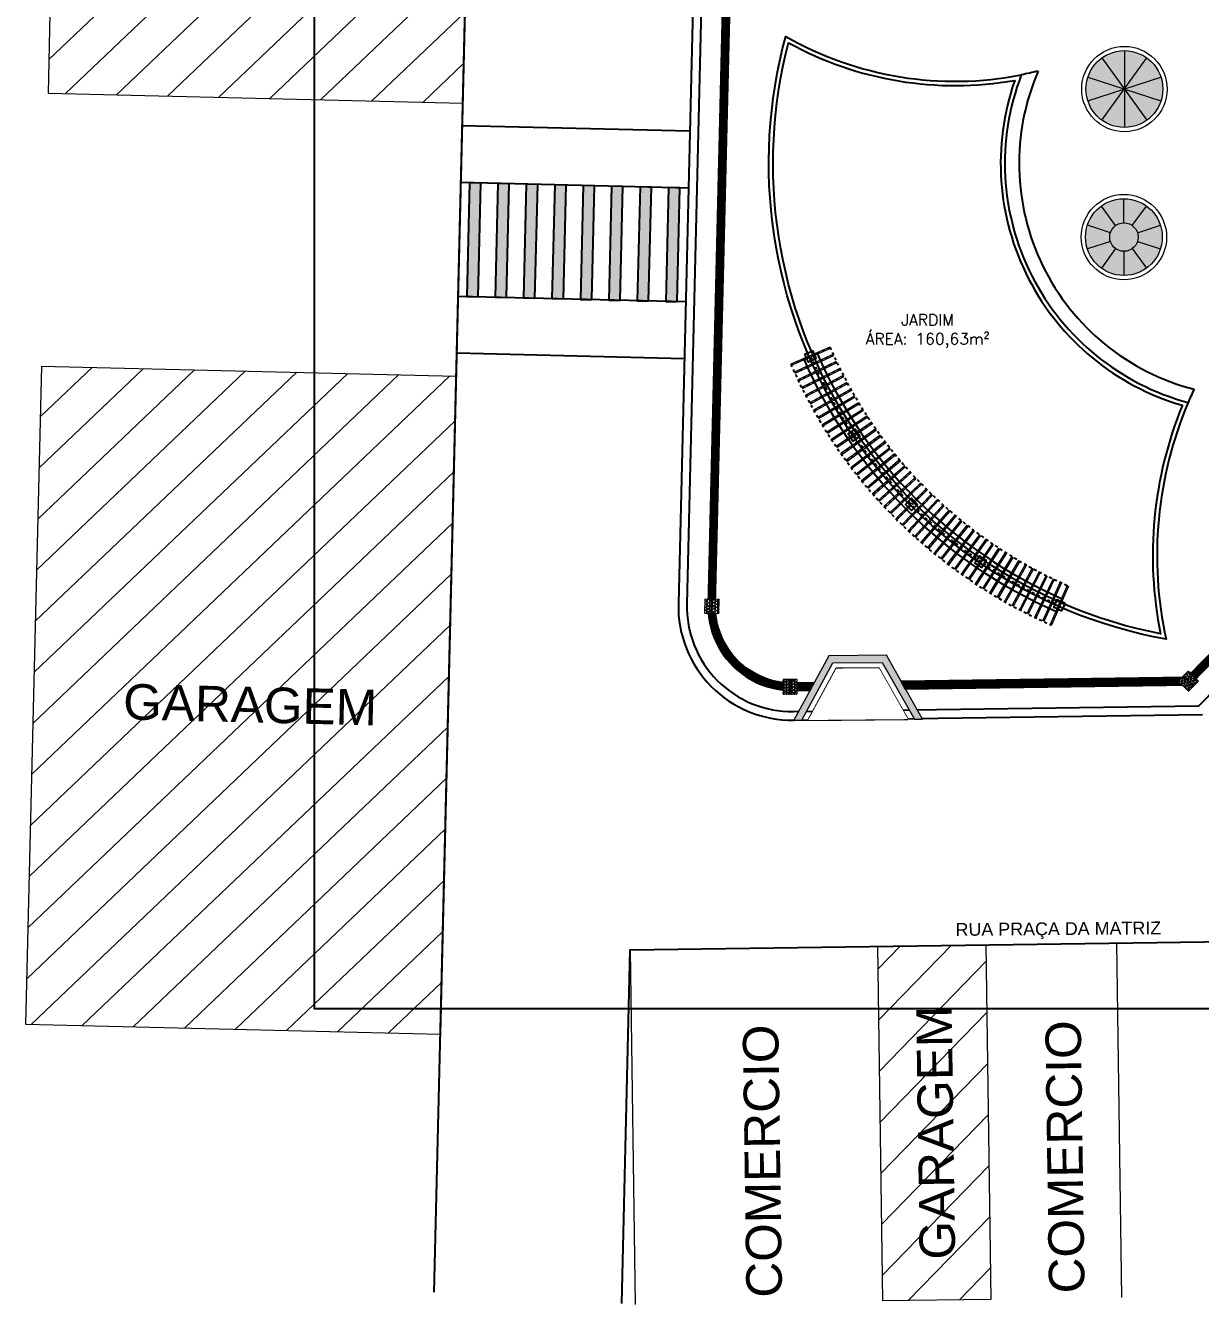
# Model space of a CAD drawing. Extents: x 387222 to 388513, y 9633222 to 9634061.
# Drawn here: x 387920.85 to 387962.16, y 9633603.43 to 9633648.4 of the extents above; entities that cross this region are included whole.
import ezdxf

# ---------------------------------------------------------------- set-up
doc = ezdxf.new("R2010")
doc.units = 0
doc.header["$LTSCALE"] = 0.04921259842519685
doc.set_wipeout_variables(frame=1)
doc.linetypes.add('ACAD_PROJEÇÃO', pattern=[0.2, 0.1, -0.1])
doc.linetypes.add('DASHDOT', pattern=[1, 0.5, -0.25, 0, -0.25])
doc.layers.get('Defpoints').update_dxf_attribs({"color": 8})
for name, color, linetype, lineweight in [('ARQ_PISO', 7, 'Continuous', 13), ('CARAMANCHÃO', 2, 'Continuous', 13), ('Layout', 8, 'Continuous', 13)]:
    doc.layers.add(name, color=color, linetype=linetype, lineweight=lineweight)
for name, color, linetype in [('BANCO', 2, 'Continuous'), ('Camada 1', 7, 'Continuous'), ('EIXO', 253, 'DASHDOT'), ('LIMESTONE', 8, 'Continuous'), ('MEIO-FIO', 3, 'Continuous'), ('P01', 22, 'Continuous'), ('P6', 4, 'Continuous'), ('PISO PODOTÁTIL DE ALERTA', 22, 'Continuous'), ('PISO PODOTÁTIL DIRECIONAL', 40, 'Continuous'), ('PROJEÇÃO', 8, 'ACAD_PROJEÇÃO'), ('RAMPA', 7, 'Continuous'), ('SINAH_IMPLANTAR', 7, 'Continuous'), ('Texto', 2, 'Continuous'), ('VIA_PAVIMENTADA', 7, 'Continuous')]:
    doc.layers.add(name, color=color, linetype=linetype)
doc.styles.add('COTA_200', font='romans.shx', dxfattribs={"height": 0.4})
doc.styles.add('RUA_200', font='arial.ttf', dxfattribs={"height": 0.45})
doc.styles.add('T7', font='arial.ttf')
pattern_1 = [(45, (72.08495355065679, 44.64894174784422), (-0.8980256121069153, 0.8980256121069154), [])]
pattern_2 = [(45.80543982138884, (50.86428464960773, 57.83007415570319), (-0.9105605299318542, 0.8853132334548156), [])]
pattern_3 = [(45, (0, 0), (-0.02245064030267288, 0.02245064030267288), [])]

# ---------------------------------------------------------------- blocks, each defined once
blk = doc.blocks.new('A$C27F23DB8')
at = {"layer": 'Layout'}
h = blk.add_hatch(dxfattribs=at)
h.set_pattern_fill('LINE', color=256, scale=0.4, angle=45, style=0)
h.set_pattern_definition(pattern_1)
h.paths.add_polyline_path([(-8.418573997914791e-07, 43.74999992549419), (-8.418573997914791e-07, 32.74999992549419), (14.58794565137941, 32.74999992549419), (14.58794565137941, 43.74999992549419)])
h = blk.add_hatch(dxfattribs=at)
h.set_pattern_fill('LINE', color=256, scale=0.4, angle=45, style=0)
h.set_pattern_definition(pattern_1)
h.paths.add_polyline_path([(14.58794565137941, 23.14999992586672), (-8.418573997914791e-07, 23.14999992586672), (-8.418573997914791e-07, -7.450580596923828e-08), (14.58794565137941, -7.450580774559512e-08)])
for p, q in [((14.58794565137941, 62.84999992512167), (14.58794565137941, -7.450580596923828e-08)), ((-8.418573997914791e-07, 43.74999992549419), (-8.418573997914791e-07, 32.74999992549419)), ((-8.418573997914791e-07, 32.74999992549419), (14.58794565137941, 32.74999992549419)), ((-8.418573997914791e-07, 23.14999992586672), (14.58794565137941, 23.14999992586672)), ((-8.418573997914791e-07, 23.14999992586672), (-8.418573997914791e-07, -7.450580596923828e-08)), ((-8.418573997914791e-07, -7.450580596923828e-08), (14.58794565137941, -7.450580596923828e-08))]:
    blk.add_line(p, q, dxfattribs=at)
at = {"layer": 'Layout', "insert": (3.160352639679331, 12.04960590042174), "char_height": 1.25, "width": 15.72225240717143, "attachment_point": 1, "style": 'T7'}
blk.add_mtext('GARAGEM', dxfattribs=at)
blk = doc.blocks.new('A$C2FCD177E')
at = {"layer": 'Layout'}
h = blk.add_hatch(dxfattribs=at)
h.set_pattern_fill('LINE', color=256, scale=0.4, angle=45.80543982138884, style=0)
h.set_pattern_definition(pattern_2)
h.paths.add_polyline_path([(48.79517848812975, 13.1476317755878), (45.795474906452, 13.10546043328941), (45.97066697152331, 0.6438159383833408), (48.97037055320106, 0.6859872806817293)])
h = blk.add_hatch(dxfattribs=at)
h.set_pattern_fill('LINE', color=256, scale=0.4, angle=45.80543982138884, style=0)
h.set_pattern_definition(pattern_2)
h.paths.add_polyline_path([(12.49876514973167, 12.63735854282905), (8.69914061296377, 12.58394151019914), (8.87433267798042, 0.1222970169037572), (12.67395721474895, 0.175714049488306)])
h = blk.add_hatch(dxfattribs=at)
h.set_pattern_fill('LINE', color=256, scale=0.4, angle=45.80543982138884, style=0)
h.set_pattern_definition(pattern_2)
h.paths.add_polyline_path([(25.49748067039538, 12.82010102288075), (22.0978166111673, 12.77230683579062), (22.2730086761876, 0.3106623422354469), (25.67267273541074, 0.3584565278142708)])
for p, q in [((2.260785549879074e-07, 12.46164461970329), (48.79517848812975, 13.1476317755878)), ((45.795474906452, 13.10546043328941), (45.97066697152331, 0.6438159383833408)), ((48.79517848812975, 13.1476317755878), (48.97037055320106, 0.6859872806817293)), ((12.49876514973585, 12.63735854253173), (12.67395721474895, 0.175714049488306)), ((17.09831064171158, 12.70202126726508), (17.27350270672468, 0.2403767723590136)), ((22.09781661117449, 12.77230683527887), (22.2730086761876, 0.310662342235446)), ((25.49748067039764, 12.82010102272034), (25.67267273541074, 0.3584565278142691)), ((30.69696687860414, 12.89319801516831), (30.87215894367546, 0.4315535202622414)), ((37.79626535531133, 12.99300352297723), (37.97145742032444, 0.5313590280711651)), ((2.260785549879074e-07, 12.46164461970329), (0.1751922910916619, 1.266598701477051e-07)), ((8.699140612967312, 12.58394150994718), (8.87433267798042, 0.122297016903758)), ((48.97037055320106, 0.6859872806817293), (45.97066697152331, 0.6438159383833408)), ((12.67395721474895, 0.175714049488306), (8.87433267798042, 0.122297016903758)), ((25.67267273541074, 0.3584565278142691), (22.2730086761876, 0.310662342235446))]:
    blk.add_line(p, q, dxfattribs=at)
at = {"layer": 'Layout', "char_height": 1.25, "width": 15.72225240717143, "attachment_point": 1, "rotation": 90.80543982138883, "style": 'T7'}
for s, insert in [('GARAGEM', (46.87534853391116, 2.082414826378226)), ('GARAGEM', (10.17897471803008, 1.566518750041723)), ('GARAGEM', (23.37767047743546, 1.752072652801871)), ('COMERCIO', (14.72676041198429, 0.3768445029854774)), ('COMERCIO', (4.089294996636454, 0.2272976655513048))]:
    blk.add_mtext(s, dxfattribs=dict(at, insert=insert))
blk = doc.blocks.new('CAR 03')
at = {"layer": 'BANCO'}
for points in [[(5.631273666495641, -3.246298490886378, -0.1890008172567053), (-3.246298491774132, 5.631273666721419, -0.1890008172567053)], [(-2.788098243972421, 5.831404956432593, 0.1890008172445109), (5.831404955762094, -2.788098244185583)]]:
    blk.add_lwpolyline(points, format="xyb", dxfattribs=at)
at = {"layer": 'CARAMANCHÃO'}
for points in [[(-2.339886883784267, 6.054453979082117), (-3.714505304407794, 5.454052390530705)], [(-2.319891432940494, 6.008626231923699), (-3.69449217536021, 5.408232364803553)], [(-2.228044049465097, 5.803116807714105), (-3.592251449357718, 5.179467733949423)], [(-2.207255746936426, 5.757643226534128), (-3.571463146829046, 5.133994152769446)], [(-2.111931898863986, 5.553723070770502), (-3.465352563594934, 4.906998630613089)], [(-2.090374417428393, 5.508609049022198), (-3.44379508215934, 4.861884608864784)], [(-1.991601593210362, 5.306336969137192), (-3.333845240646042, 4.636723656207323)], [(-1.969281149329618, 5.261595513671637), (-3.311524796765298, 4.591982200741768)], [(-1.867087831604294, 5.061029832810163), (-3.197767402743921, 4.36872074380517)], [(-1.844010861823335, 5.016673848032951), (-3.174690432962961, 4.324364759027958)], [(-1.738426519965287, 4.817872408777475), (-3.057158290466759, 4.103067180141807)], [(-1.714599678933155, 4.773914681747556), (-3.033331449434627, 4.059109453111887)], [(-1.605654759856407, 4.57693480886519), (-2.912058450689074, 3.83983956836164)], [(-1.581084918405395, 4.533388020470738), (-2.887488609238062, 3.796292779967189)], [(-1.468810838356148, 4.338286515325308), (-2.762509725580458, 3.579113816842437)], [(-1.443505081639159, 4.295163219794631), (-2.737203968863469, 3.53599052131176)], [(-1.327934216707945, 4.101996347308159), (-2.608555240032729, 3.320965111255646)], [(-1.301899842044804, 4.059308979660273), (-2.582520865369588, 3.278277743607759)], [(-1.183065519144293, 3.868132438510656), (-2.450239389494527, 3.065467888489366)], [(-1.15631003404269, 3.825893310829997), (-2.423483904392924, 3.023228760808706)], [(-1.034246521012392, 3.636762231588364), (-2.287607826991007, 2.81269583106041)], [(-1.006777640897781, 3.594983521848917), (-2.260138946876395, 2.770917121320963)], [(-0.8815201368997805, 3.407952446490526), (-2.120707450201735, 2.562721827998757)], [(-0.8533457828452811, 3.366646202281117), (-2.092533096147235, 2.521415583789349)], [(-0.724930408061482, 3.18176906183362), (-1.949586387723684, 2.315617961809039)], [(-0.6960587046341971, 3.140947194769979), (-1.920714684296399, 2.274796094745398)], [(-0.5645224898471497, 2.958277301862836), (-1.774293985276017, 2.071455491706729)], [(-0.5349617626634426, 2.91795158572495), (-1.74473325809231, 2.031129775568843)], [(-0.4003426385461353, 2.737541615962982), (-1.594880791322794, 1.830304821953177)], [(-0.3701014120015316, 2.697723677381873), (-1.56463956477819, 1.790486883372068)], [(-0.2324381982907653, 2.519625656306744), (-1.411398542753886, 1.592235499992967)], [(-0.2015251929988153, 2.480326978489757), (-1.380485537461936, 1.55293682217598)], [(-0.06085758731933311, 2.304592261090875), (-1.223900150042027, 1.357316169887781)], [(-0.02928171749226749, 2.265824176371098), (-1.192324280214962, 1.318548085168004)], [(0.1143497163429856, 2.092503441497684), (-1.032439681352116, 1.125614577904344)], [(0.1465793452225626, 2.054277127608657), (-1.000210052472539, 1.087388264015317)], [(0.2931331885047257, 1.883420355618), (-0.8370723476400599, 0.8971975408494473)], [(0.3260072824778035, 1.845746837556362), (-0.804198253666982, 0.8595240227878094)], [(0.4754412739421241, 1.677403297275305), (-0.637854486471042, 0.672130923718214)], [(0.5089503531344235, 1.640293437987566), (-0.6043454072787426, 0.6350210644304752)], [(0.6612214008928277, 1.474511671811342), (-0.4348435458377935, 0.4504796266555786)], [(0.695355802483391, 1.43797617405653), (-0.4007091442472301, 0.4139441289007664)], [(0.8504199966555461, 1.274803990498185), (-0.2280980672221631, 0.2323075719177723)], [(0.8851698773214594, 1.238853387534618), (-0.1933481865562499, 0.1963569689542055)], [(1.042982502374798, 1.078337840735912), (-0.01767766941338778, 0.01767767034471035)], [(1.078337841434404, 1.042982501909137), (0.01767766964621842, -0.0176776684820652)], [(1.238853389397264, 0.8851698767393827), (0.1963569693034515, -0.1933481860905886)], [(1.274803991545923, 0.8504199963063002), (0.232307571452111, -0.2280980665236712)], [(1.43797617504606, 0.6953558027744293), (0.4139441283768974, -0.4007091429084539)], [(1.474511673266534, 0.6612214017659426), (0.450479626597371, -0.4348435439169407)], [(1.640293438802473, 0.5089503526687622), (0.6350210628588684, -0.6043454073369503)], [(1.677403297449928, 0.4754412733018398), (0.6721309215063229, -0.6378544867038727)], [(1.845746838895138, 0.3260072804987431), (0.8595240212744102, -0.8041982538998127)], [(1.883420356782153, 0.2931331880390644), (0.8971975391614251, -0.8370723463594913)], [(2.05427712952951, 0.1465793456882238), (1.087388264480978, -1.000210052356124)], [(2.092503442778252, 0.1143497172743082), (1.125614577729721, -1.03243968077004)], [(2.265824177186005, -0.02928171865642071), (1.31854808377102, -1.192324278876185)], [(2.304592262604274, -0.06085758842527866), (1.357316169189289, -1.223900148645043)], [(2.480326978839003, -0.201525192707777), (1.552936820371542, -1.380485536530614)], [(2.519625656947028, -0.2324381973594427), (1.592235498479567, -1.41139854118228)], [(2.697723678778857, -0.370101410895586), (1.790486884128768, -1.564639562740922)], [(2.737541617185343, -0.4003426376730204), (1.830304822535254, -1.594880789518356)], [(2.917951586889103, -0.534961761906743), (2.031129773473367, -1.744733257219195)], [(2.958277303376235, -0.5645224880427122), (2.071455489960499, -1.774293983355165)], [(3.140947196807247, -0.6960587035864592), (2.274796094861813, -1.920714681968093)], [(3.181769062764943, -0.7249304074794054), (2.315617960819509, -1.949586385861039)], [(3.366646203852724, -0.8533457815647125), (2.521415583032649, -2.092533094808459)], [(3.407952447596472, -0.8815201353281736), (2.562721826776396, -2.12070744857192)], [(3.59498352376977, -1.006777640432119), (2.770917120797094, -2.260138945654035)], [(3.636762233974878, -1.0342465210706), (2.812695831002202, -2.287607826292515)], [(3.82589331176132, -1.156310034915805), (3.023228760343045, -2.423483904451132)], [(3.868132440722547, -1.183065518736839), (3.065467889304273, -2.450239388272166)], [(4.059308980766218, -1.301899842917919), (3.278277743083891, -2.582520864903927)], [(4.101996348181274, -1.327934216707945), (3.320965110498946, -2.608555238693953)], [(4.295163221540861, -1.443505080416799), (3.53599052131176, -2.7372039668262)], [(4.33828651777003, -1.468810837715864), (3.579113817540929, -2.762509724125266)], [(4.533388021343853, -1.581084918230772), (3.796292779094074, -2.887488609179854)], [(4.576934811018873, -1.605654759332538), (3.839839568769094, -2.91205845028162)], [(4.773914684075862, -1.714599678292871), (4.059109453926794, -3.033331448212266)], [(4.817872409708798, -1.738426519557834), (4.10306717955973, -3.057158289477229)], [(5.016673849720974, -1.844010861590505), (4.32436475798022, -3.174690430983901)], [(5.061029835371301, -1.86708783172071), (4.368720743630547, -3.197767401114106)], [(5.261595514370129, -1.969281148165464), (4.591982200334314, -3.311524795368314)], [(5.306336969195399, -1.991601591929793), (4.636723655159585, -3.333845239132643)], [(5.50860905071022, -2.090374417603016), (4.861884608922992, -3.443795081228018)], [(5.55372307280777, -2.111931897699833), (4.906998631020542, -3.465352561324835)], [(5.757643228280358, -2.207255745306611), (5.133994152769446, -3.571463145315647)], [(5.803116808179766, -2.228044047951698), (5.179467732668854, -3.592251447960734)], [(6.008626233611722, -2.31989143230021), (5.408232364396099, -3.694492174312472)], [(6.054453978711758, -2.33988688388631), (5.454052389075514, -3.714505301788449)]]:
    blk.add_lwpolyline(points, dxfattribs=at)
at = {"layer": 'EIXO'}
for points in [[(-2.329897997144144, 6.031536245718598), (-3.704498740204144, 5.431142376735806)], [(-2.217649897851516, 5.780380018055439), (-3.581857298442628, 5.156730942428112)], [(-2.101153157826047, 5.53116605989635), (-3.454573823197279, 4.884441619738936)], [(-1.980441370978951, 5.283966241404414), (-3.322685018996708, 4.614352928474545)], [(-1.855549346422777, 5.038851842284203), (-3.186228918144479, 4.346542749553919)], [(-1.72651309921639, 4.795893546193838), (-3.045244870183524, 4.081088315695524)], [(-1.593369838839862, 4.555161414667964), (-2.899773530254606, 3.818066174164414)], [(-1.456157959764823, 4.316724868491292), (-2.749856847454794, 3.557552168145776)], [(-1.314917029172648, 4.080652663484216), (-2.595538052904885, 3.299621427431703)], [(-1.169687776418868, 3.847012875601649), (-2.436861647118349, 3.044348323717713)], [(-1.020512080751359, 3.615872878581285), (-2.273873387137428, 2.791806474328041)], [(-0.8674329597270116, 3.387299325317144), (-2.106620273320004, 2.54206870496273)], [(-0.7104945561732166, 3.161358129233122), (-1.935150536184665, 2.295207027345896)], [(-0.5497421261388808, 2.938114445656538), (-1.759513621800579, 2.051292631775141)], [(-0.3852220251574181, 2.71763264760375), (-1.579760178166907, 1.8103958517313)], [(-0.2169816954992712, 2.499976318329573), (-1.395942040253431, 1.572586160153151)], [(-0.04506965231848881, 2.285208219662309), (-1.208112215215806, 1.33793212659657)], [(0.1304645308409818, 2.07339028455317), (-1.016324866970535, 1.10650142095983)], [(0.3095702355494723, 1.864583598449826), (-0.8206353007117286, 0.8783607799559832)], [(0.4921958136255853, 1.658848369494081), (-0.6210999469622038, 0.6535759922116995)], [(0.678288601746317, 1.456243924796581), (-0.4177763451007195, 0.4322118759155273)], [(0.8677949369885027, 1.256828689947724), (-0.2107231268892065, 0.2143322695046663)], [(1.060660171904601, 1.060660172253847), (1.164153218269348e-10, 0)], [(1.256828690471593, 0.8677949365228415), (0.2143322703777812, -0.2107231263071299)], [(1.456243924098089, 0.6782886032015085), (0.4322118775453418, -0.4177763443440199)], [(1.658848368097097, 0.492195812985301), (0.6535759922116995, -0.6210999470204115)], [(1.864583597809542, 0.3095702361315489), (0.8783607802470215, -0.8206353019922972)], [(2.073390286066569, 0.130464531481266), (1.106501421192661, -1.016324866563082)], [(2.285208219836932, -0.04506965167820454), (1.337932126538362, -1.20811221562326)], [(2.499976317805704, -0.2169816941022873), (1.572586159512866, -1.395942039787769)], [(2.717632647836581, -0.3852220233529806), (1.81039585347753, -1.579760177060962)], [(2.938114445016254, -0.5497421249747276), (2.051292631833348, -1.75951362028718)], [(3.161358129582368, -0.7104945536702871), (2.295207028044388, -1.935150535777211)], [(3.387299325549975, -0.8674329575151205), (2.542068705079146, -2.106620272621512)], [(3.615872878697701, -1.020512079820037), (2.791806476074271, -2.273873386904597)], [(3.847012876009103, -1.169687775895), (3.04434832505649, -2.436861647292972)], [(4.080652664240915, -1.314917027950287), (3.299621427024249, -2.595538053661585)], [(4.316724869422615, -1.456157958135009), (3.557552169659175, -2.749856846407056)], [(4.555161415948533, -1.593369837850332), (3.818066174164414, -2.89977353066206)], [(4.795893546601292, -1.726513098925352), (4.0810883170343, -3.045244868844748)], [(5.038851842225995, -1.855549344792962), (4.346542751125526, -3.186228917911649)], [(5.283966241462622, -1.980441369116306), (4.614352928067092, -3.322685018181801)], [(5.531166061467957, -2.101153155788779), (4.884441620262805, -3.454573823139071)], [(5.780380017880816, -2.217649895697832), (5.156730943068396, -3.581857297569513)], [(6.031536245660391, -2.329897996038198), (5.431142377026845, -3.704498738050461)]]:
    blk.add_lwpolyline(points, dxfattribs=at)
at = {"layer": 'P6'}
for points in [[(-2.819085234426893, 5.654186660423875), (-3.094016149698291, 5.534103184938431, -0.004386049286966044), (-3.214094923285302, 5.809023333713412), (-2.939164007955696, 5.929106809198856, 0.00446437469036286)], [(-1.278031603607815, 2.925665687769651), (-1.525878772314172, 2.756612943485379, -0.004386049286966044), (-1.69492489635013, 3.004450406879187), (-1.447077727585565, 3.173503151163459, 0.00446437469036286)], [(0.7429356388165615, 0.5308036040514708), (0.5307952967705205, 0.3186632618308067, -0.004386049286966044), (0.3186632624128833, 0.5307952966541052), (0.5308036044589244, 0.7429356388747692, 0.00446437469036286)], [(3.173503151396289, -1.447077728807926), (3.004450406995602, -1.694924896582961, -0.004386049286966044), (2.756612944242079, -1.525878772139549), (2.925665688642766, -1.278031604364514, 0.00446437469036286)], [(5.929106811003294, -2.939164007082582), (5.809023334702943, -3.214094921946526, -0.004386049286966044), (5.534103185927961, -3.094016147777438), (5.654186662228312, -2.819085232913494, 0.00446437469036286)]]:
    blk.add_lwpolyline(points, format="xyb", close=True, dxfattribs=at)
at = {"layer": 'PROJEÇÃO'}
for radius, start, end in [(16.20000000000009, 203.5061751408083, 246.4938248559673), (17.70000000000001, 203.5136683158284, 246.4863316744765), (16.95000000000001, 203.5945945883296, 246.4054054077534)]:
    blk.add_arc((12.51579002710059, 12.51579002663493), radius, start, end, dxfattribs=at)
blk = doc.blocks.new('A$C618B4AD4')
at = {"layer": 'SINAH_IMPLANTAR'}
h = blk.add_hatch(color=256, dxfattribs=at)
h.dxf.hatch_style = 1
h.paths.add_polyline_path([(0.7000000000116415, 2.000000288709998), (0.7000000000116415, 6.000000288709998), (0.3000000000465661, 6.000000288709998), (0.3000000000465661, 2.000000288709998)])
h = blk.add_hatch(color=256, dxfattribs=at)
h.dxf.hatch_style = 1
h.paths.add_polyline_path([(1.700000000011642, 2.000000288709998), (1.700000000011642, 6.000000288709998), (1.300000000046566, 6.000000288709998), (1.300000000046566, 2.000000288709998)])
h = blk.add_hatch(color=256, dxfattribs=at)
h.dxf.hatch_style = 1
h.paths.add_polyline_path([(2.700000000011642, 2.000000288709998), (2.700000000011642, 6.000000288709998), (2.300000000046566, 6.000000288709998), (2.300000000046566, 2.000000288709998)])
h = blk.add_hatch(color=256, dxfattribs=at)
h.dxf.hatch_style = 1
h.paths.add_polyline_path([(3.700000000011642, 2.000000288709998), (3.700000000011642, 6.000000288709998), (3.300000000046566, 6.000000288709998), (3.300000000046566, 2.000000288709998)])
h = blk.add_hatch(color=256, dxfattribs=at)
h.dxf.hatch_style = 1
h.paths.add_polyline_path([(4.700000000011642, 2.000000288709998), (4.700000000011642, 6.000000288709998), (4.300000000046566, 6.000000288709998), (4.300000000046566, 2.000000288709998)])
h = blk.add_hatch(color=256, dxfattribs=at)
h.dxf.hatch_style = 1
h.paths.add_polyline_path([(5.700000000011642, 2.000000288709998), (5.700000000011642, 6.000000288709998), (5.300000000046566, 6.000000288709998), (5.300000000046566, 2.000000288709998)])
h = blk.add_hatch(color=256, dxfattribs=at)
h.dxf.hatch_style = 1
h.paths.add_polyline_path([(6.700000000011642, 2.000000288709998), (6.700000000011642, 6.000000288709998), (6.300000000046566, 6.000000288709998), (6.300000000046566, 2.000000288709998)])
h = blk.add_hatch(color=256, dxfattribs=at)
h.dxf.hatch_style = 1
h.paths.add_polyline_path([(7.700000000011642, 2.000000288709998), (7.700000000011642, 6.000000288709998), (7.300000000046566, 6.000000288709998), (7.300000000046566, 2.000000288709998)])
for points in [[(0.7000000000116415, 2.000000288709998), (0.7000000000116415, 6.000000288709998), (0.3000000000465661, 6.000000288709998), (0.3000000000465661, 2.000000288709998)], [(1.700000000011642, 2.000000288709998), (1.700000000011642, 6.000000288709998), (1.300000000046566, 6.000000288709998), (1.300000000046566, 2.000000288709998)], [(2.700000000011642, 2.000000288709998), (2.700000000011642, 6.000000288709998), (2.300000000046566, 6.000000288709998), (2.300000000046566, 2.000000288709998)], [(3.700000000011642, 2.000000288709998), (3.700000000011642, 6.000000288709998), (3.300000000046566, 6.000000288709998), (3.300000000046566, 2.000000288709998)], [(4.700000000011642, 2.000000288709998), (4.700000000011642, 6.000000288709998), (4.300000000046566, 6.000000288709998), (4.300000000046566, 2.000000288709998)], [(5.700000000011642, 2.000000288709998), (5.700000000011642, 6.000000288709998), (5.300000000046566, 6.000000288709998), (5.300000000046566, 2.000000288709998)], [(6.700000000011642, 2.000000288709998), (6.700000000011642, 6.000000288709998), (6.300000000046566, 6.000000288709998), (6.300000000046566, 2.000000288709998)], [(7.700000000011642, 2.000000288709998), (7.700000000011642, 6.000000288709998), (7.300000000046566, 6.000000288709998), (7.300000000046566, 2.000000288709998)]]:
    blk.add_lwpolyline(points, close=True, dxfattribs=at)
at = {"layer": 'VIA_PAVIMENTADA'}
for points in [[(8, 8.000000288709998), (0, 8.000000288709998)], [(8, 6.000000288709998), (0, 6.000000288709998)], [(8, 2.000000288709998), (0, 2.000000288709998)], [(8, 2.887099981307983e-07), (0, 2.887099981307983e-07)]]:
    blk.add_lwpolyline(points, dxfattribs=at)
blk = doc.blocks.new('A$C71521215')
blk.add_wipeout([(8.30809585750103e-06, 2.3207240477204323), (0.2859305207966827, 2.314510190859438), (1.3533242392586544, 0.2908406164497128), (3.0882759101805277, 0.2531354706734419), (4.242579913348891, 2.2285217866301537), (4.528502125060186, 2.2223079316318035), (3.2299101346870884, -1.6521662473678589e-06), (1.2008262417512015, 0.04409577324986458)])
at = {"layer": 'RAMPA'}
for points in [[(0.5146682909689844, 2.30953910574317), (1.475322637299541, 0.4882364887744188), (2.974968530528713, 0.4556451700627804), (4.013842144981027, 2.233492871746421)], [(4.013842144981027, 2.233492871746421), (0.5146682909689844, 2.30953910574317)], [(1.475322637299541, 0.4882364887744188), (1.514432219963055, 2.287811562418938)], [(2.974968530528713, 0.4556451700627804), (3.014078113483265, 2.255220241844654)]]:
    blk.add_lwpolyline(points, dxfattribs=at)
blk.add_wipeout([(4.013842144981027, 2.2334928717464204), (2.974968530564395, 0.455645169541369), (3.0140781162612504, 2.255220369001134)])
blk.add_wipeout([(3.0140781134843646, 2.255220241945831), (1.5144322199966456, 2.287811562039094), (1.4753226372980248, 0.48823648982316215), (2.9749685305743476, 0.45564517071872324)])
blk.add_wipeout([(1.5144322210701553, 2.2878116109539475), (0.5146682909565643, 2.309539106065689), (1.4753226372887416, 0.48823648891477367)])
at = {"layer": 'PISO PODOTÁTIL DE ALERTA'}
h = blk.add_hatch(dxfattribs=at)
h.set_pattern_fill('HEX', color=256, scale=0.01)
h.set_pattern_definition([(0, (-387948.2243954765, -9633669.536576068), (0, 0.054992613154), [0.03175, -0.0635]), (120, (-387948.2243954765, -9633669.536576068), (-0.04762500001185428, -0.02749630657699998), [0.03174999999999999, -0.06349999999999997]), (59.99999999999999, (-387948.1926454765, -9633669.536576068), (-0.04762500001185427, 0.027496306577), [0.03175, -0.0635])])
h.paths.add_polyline_path([(3.229910134687088, -1.652166247367859e-06), (4.528502125060186, 2.222307931631804), (4.242579913348891, 2.228521786630154), (3.088275910180528, 0.2531354706734419), (1.353324239258654, 0.2908406164497137), (0.2859305207966829, 2.314510190859437), (8.30809585750103e-06, 2.320724047720432), (1.200826241751201, 0.04409577324986456)])
at = {"layer": 'ARQ_PISO'}
blk.add_lwpolyline([(4.242579913348891, 2.228521786630154), (3.088275910180528, 0.2531354706734419), (1.353324239258654, 0.2908406164497137), (0.2859305207966827, 2.314510190859437), (8.30809585750103e-06, 2.320724047720432), (1.200826241751201, 0.04409577324986458), (3.229910134687088, -1.652166247367859e-06), (4.528502125060186, 2.222307931631804)], close=True, dxfattribs=at)
blk = doc.blocks.new('tatil')
blk.add_wipeout([(-0.25, -0.25), (0.25, -0.25), (0.25, 0.25), (-0.25, 0.25)]).dxf.layer = 'ARQ_PISO'
at = {"layer": 'PISO PODOTÁTIL DE ALERTA'}
h = blk.add_hatch(dxfattribs=at)
h.set_pattern_fill('HEX', color=256, scale=0.01)
h.set_pattern_definition([(0, (-387981.9657061326, -9633638.347673833), (0, 0.054992613154), [0.03175, -0.0635]), (120, (-387981.9657061326, -9633638.347673833), (-0.04762500001185428, -0.02749630657699998), [0.03174999999999999, -0.06349999999999997]), (59.99999999999999, (-387981.9339561326, -9633638.347673833), (-0.04762500001185427, 0.027496306577), [0.03175, -0.0635])])
h.paths.add_polyline_path([(-0.25, -0.25), (0.25, -0.25), (0.25, 0.25), (-0.25, 0.25)])
at = {"layer": 'ARQ_PISO'}
blk.add_lwpolyline([(-0.25, -0.25), (0.25, -0.25), (0.25, 0.25), (-0.25, 0.25)], close=True, dxfattribs=at)
at = {"layer": 'Defpoints'}
blk.add_lwpolyline([(0, 0.25), (0, -0.25)], dxfattribs=at)

msp = doc.modelspace()

# ---------------------------------------------------------------- hatches: boundary and pattern name
at = {"layer": 'LIMESTONE'}
h = msp.add_hatch(color=256, dxfattribs=at)
h.dxf.hatch_style = 1
h.paths.add_polyline_path([(387959.4864637795, 9633646.164812407), (387958.2025374825, 9633645.747639464, 0.1583844403245245), (387958.6929536889, 9633645.072639463)])
h.paths.add_polyline_path([(387958.6929536889, 9633647.25698535, 0.1583844403245184), (387958.2025374825, 9633646.581985349), (387959.4864637795, 9633646.164812407)])
h.paths.add_polyline_path([(387959.4864637795, 9633646.164812407), (387960.2799738701, 9633647.25698535, 0.158384440324538), (387959.4864637795, 9633647.514812406)])
h.paths.add_polyline_path([(387960.7703900765, 9633645.747639464, 0.07870170682461895), (387960.8364637795, 9633646.164812407, 0.07870170682461643), (387960.7703900765, 9633646.581985349), (387959.4864637795, 9633646.164812407)])
h.paths.add_polyline_path([(387959.4864637795, 9633644.814812407, 0.158384440324538), (387960.2799738701, 9633645.072639463), (387959.4864637795, 9633646.164812407)])
h = msp.add_hatch(color=256, dxfattribs=at)
h.dxf.hatch_style = 1
h.paths.add_polyline_path([(387958.1856551918, 9633640.543122634, 0.1583844403245341), (387958.6760713983, 9633639.868122634), (387959.1756888627, 9633640.555787079, -0.158384440324554), (387958.9940532307, 9633640.805787079)])
h.paths.add_polyline_path([(387959.763474115, 9633640.555787079, -0.1583844403245209), (387959.4695814889, 9633640.460295577), (387959.4695814889, 9633639.610295577, 0.158384440324538), (387960.2630915794, 9633639.868122634)])
h.paths.add_polyline_path([(387959.945109747, 9633641.114804074, -0.07870170682462298), (387959.9695814889, 9633640.960295577, -0.07870170682462302), (387959.945109747, 9633640.805787079), (387960.7535077858, 9633640.543122634, 0.07870170682461643), (387960.8195814888, 9633640.960295577, 0.07870170682461643), (387960.7535077858, 9633641.377468519)])
h.paths.add_polyline_path([(387959.4695814889, 9633641.460295577, -0.1583844403245209), (387959.763474115, 9633641.364804074), (387960.2630915794, 9633642.052468518, 0.158384440324538), (387959.4695814889, 9633642.310295576)])
h.paths.add_polyline_path([(387958.9940532307, 9633641.114804074, -0.1583844403245471), (387959.1756888627, 9633641.364804074), (387958.6760713983, 9633642.052468518, 0.1583844403245366), (387958.1856551918, 9633641.377468519)])
h = msp.add_hatch(color=256, dxfattribs=at)
h.dxf.hatch_style = 1
edge = h.paths.add_edge_path()
edge.add_arc((387959.4695814889, 9633640.960295577), 0.5, 0, 360)
at = {"layer": 'P01'}
h = msp.add_hatch(color=256, dxfattribs=at)
h.dxf.hatch_style = 1
h.paths.add_polyline_path([(387959.4864637795, 9633646.164812407), (387958.6929536889, 9633645.072639463, 0.1583844403245578), (387959.4864637795, 9633644.814812407)])
h.paths.add_polyline_path([(387959.4864637795, 9633646.164812407), (387958.2025374825, 9633646.581985349, 0.07870170682461641), (387958.1364637795, 9633646.164812407, 0.07870170682460889), (387958.2025374825, 9633645.747639464)])
h.paths.add_polyline_path([(387959.4864637795, 9633647.514812406, 0.1583844403245562), (387958.6929536889, 9633647.25698535), (387959.4864637795, 9633646.164812407)])
h.paths.add_polyline_path([(387960.7703900765, 9633646.581985349, 0.1583844403245367), (387960.2799738701, 9633647.25698535), (387959.4864637795, 9633646.164812407)])
h.paths.add_polyline_path([(387960.7703900765, 9633645.747639464), (387959.4864637795, 9633646.164812407), (387960.2799738701, 9633645.072639463, 0.1583844403245341)])
h = msp.add_hatch(color=256, dxfattribs=at)
h.dxf.hatch_style = 1
h.paths.add_polyline_path([(387958.6760713983, 9633639.868122634, 0.158384440324538), (387959.4695814889, 9633639.610295577), (387959.4695814889, 9633640.460295577, -0.1583844403245208), (387959.1756888627, 9633640.555787079)])
h.paths.add_polyline_path([(387958.9940532307, 9633640.805787079, -0.07870170682461622), (387958.9695814889, 9633640.960295577, -0.07870170682462302), (387958.9940532307, 9633641.114804074), (387958.1856551918, 9633641.377468519, 0.07870170682461643), (387958.1195814888, 9633640.960295577, 0.07870170682461894), (387958.1856551918, 9633640.543122634)])
h.paths.add_polyline_path([(387959.4695814889, 9633642.310295576, 0.158384440324538), (387958.6760713983, 9633642.052468518), (387959.1756888627, 9633641.364804074, -0.1583844403245209), (387959.4695814889, 9633641.460295577)])
h.paths.add_polyline_path([(387959.763474115, 9633641.364804074, -0.1583844403245471), (387959.945109747, 9633641.114804074), (387960.7535077858, 9633641.377468519, 0.1583844403245366), (387960.2630915794, 9633642.052468518)])
h.paths.add_polyline_path([(387960.2630915794, 9633639.868122634, 0.1583844403245366), (387960.7535077858, 9633640.543122634), (387959.945109747, 9633640.805787079, -0.1583844403245472), (387959.763474115, 9633640.555787079)])

# ---------------------------------------------------------------- linework, layer by layer
at = {"layer": 'ARQ_PISO'}
for points in [[(387959.4864637795, 9633647.514812406), (387959.4864637795, 9633644.814812407)], [(387958.6929536889, 9633647.25698535), (387960.2799738701, 9633645.072639463)], [(387958.6929536889, 9633645.072639463), (387960.2799738701, 9633647.25698535)], [(387958.2025374825, 9633646.581985349), (387960.7703900765, 9633645.747639464)], [(387958.2025374825, 9633645.747639464), (387960.7703900765, 9633646.581985349)], [(387959.1756888627, 9633641.364804074), (387958.6760713983, 9633642.05246852)], [(387959.4695814889, 9633641.460295575), (387959.4695814889, 9633642.310295576)], [(387959.763474115, 9633641.364804074), (387960.2630915795, 9633642.05246852)], [(387958.9940532307, 9633641.114804074), (387958.1856551919, 9633641.377468519)], [(387959.945109747, 9633641.114804074), (387960.7535077858, 9633641.377468519)], [(387958.9940532307, 9633640.805787079), (387958.1856551919, 9633640.543122634)], [(387959.945109747, 9633640.805787079), (387960.7535077858, 9633640.543122634)], [(387959.1756888627, 9633640.555787079), (387958.6760713983, 9633639.868122634)], [(387959.4695814889, 9633640.460295577), (387959.4695814889, 9633639.610295575)], [(387959.763474115, 9633640.555787079), (387960.2630915795, 9633639.868122634)]]:
    msp.add_lwpolyline(points, dxfattribs=at)
for centre, radius in [((387959.4864637795, 9633646.164812407), 1.5), ((387959.4864637795, 9633646.164812407), 1.35), ((387959.4695814889, 9633640.960295577), 1.5), ((387959.4695814889, 9633640.960295577), 1.35), ((387959.4695814889, 9633640.960295577), 0.5)]:
    msp.add_circle(centre, radius, dxfattribs=at)
at = {"layer": 'BANCO'}
for points in [[(387956.4562514317, 9633646.796615282, -0.01268356773483345), (387955.8622669441, 9633646.663520047, -0.007896617462394586)], [(387957.1007500627, 9633627.785844993, -0.1890008172567053), (387948.2231779044, 9633636.66341715, -0.1890008172567053)], [(387948.6813781522, 9633636.863548439, 0.1890008172445109), (387957.3008813519, 9633628.244045239)]]:
    msp.add_lwpolyline(points, format="xyb", dxfattribs=at)
for points in [[(387948.2231779044, 9633636.66341715), (387948.3148179525, 9633636.703443406)], [(387948.5897381011, 9633636.82352218), (387948.6813781522, 9633636.863548439)], [(387957.2608550939, 9633628.15240519), (387957.3008813519, 9633628.244045239)], [(387957.1007500627, 9633627.785844993), (387957.1407763207, 9633627.877485042)]]:
    msp.add_lwpolyline(points, dxfattribs=at)
for points in [[(387948.6503911617, 9633636.686330143), (387948.3754602465, 9633636.566246668, -0.004386049286966044), (387948.2553814729, 9633636.841166817), (387948.5303123882, 9633636.961250292, 0.00446437469036286)], [(387957.3985832072, 9633628.092979476), (387957.2784997309, 9633627.818048561, -0.004386049286966044), (387957.0035795821, 9633627.938127335), (387957.1236630584, 9633628.21305825, 0.00446437469036286)]]:
    msp.add_lwpolyline(points, format="xyb", close=True, dxfattribs=at)
for centre, radius, start, end in [((387963.985266424, 9633643.54793351), 8.200000000843504, 156.6603680928083, 255.5193441307565), ((387974.4342309359, 9633629.75992638), 13.8, 154.9249767985504, 157.0284509812422)]:
    msp.add_arc(centre, radius, start, end, dxfattribs=at)
at = {"layer": 'Defpoints'}
msp.add_lwpolyline([(388055.0084279774, 9633613.829406537), (387931.0084279774, 9633613.829406537), (387931.0084279774, 9633677.829406537), (388055.0084279774, 9633677.829406537)], close=True, dxfattribs=at)
msp.add_lwpolyline([(387961.6804987429, 9633625.471354501), (387961.7867896219, 9633625.222828783)], dxfattribs=at)
at = {"layer": 'MEIO-FIO'}
for points in [[(387935.218506247, 9633603.86832714), (387936.9517112991, 9633675.76413763), (387980.7933787457, 9633674.900644422), (387987.3548881705, 9633674.743558245), (388006.7105669947, 9633674.318104075), (388030.0798313678, 9633673.810227545), (388033.4149044964, 9633692.108108383)], [(387941.8120344582, 9633603.471293485), (387942.1115275472, 9633615.894692754), (387987.5461943981, 9633616.53343618), (388006.8237408688, 9633616.54833793), (388033.3882300577, 9633616.133566754), (388033.3262123151, 9633612.836096391)]]:
    msp.add_lwpolyline(points, dxfattribs=at)
for points in [[(388033.2574345423, 9633653.070389614), (388033.2574345423, 9633661.825266957, 0.4078634361055881), (388029.3443447361, 9633665.824322673), (388006.5347627029, 9633666.320036005), (387987.17125106, 9633666.745662346), (387980.6188755682, 9633666.902529852), (387948.7390637675, 9633667.5304257, 0.4129226869043201), (387944.6614579695, 9633663.627602017), (387943.8043198797, 9633628.072295051, 0.4254350763585992), (387947.8593865321, 9633623.976289576), (387962.2325569923, 9633624.178354844)], [(387944.961370834, 9633663.620371964), (387944.1042327443, 9633628.065064998, 0.4254350763057252), (387947.8551693977, 9633624.276259935), (387962.105662259, 9633624.477251628), (387968.9721021182, 9633631.46540701), (387970.7553304612, 9633629.713237876), (387972.5074995959, 9633631.49646622), (387974.2907279389, 9633629.744297085), (387976.0428970736, 9633631.527525427), (387977.8261254166, 9633629.77535629), (387979.5782945514, 9633631.558584634), (387981.7894976967, 9633629.385894908), (387980.0373285619, 9633627.602666568), (387981.9632151723, 9633625.7103239, 0.414213562373107), (387984.3672854572, 9633625.73144416), (387990.1844869847, 9633631.651762262), (387991.9677153276, 9633629.899593126), (387993.7198844624, 9633631.68282147), (387995.5031128053, 9633629.930652333), (387997.25528194, 9633631.713880679), (387999.038510283, 9633629.96171154), (388000.7906794179, 9633631.744939886), (388003.0018825631, 9633629.572250156), (388001.3600428556, 9633627.901306957)], [(387961.7285880107, 9633635.145707462, 0.1551119491722262), (387960.9508192402, 9633626.820945427, -0.4397930933929461), (387947.583138173, 9633648.016735226, 0.1804623339900411), (387955.8622669441, 9633646.663520046, 0.4449704746422171), (387961.7285880108, 9633635.145707462)]]:
    msp.add_lwpolyline(points, format="xyb", dxfattribs=at)
msp.add_lwpolyline([(387961.5248815094, 9633635.046815578, 0.1478479826215414), (387960.7579830267, 9633627.009882176, -0.4324490675881689), (387947.6783438441, 9633647.791372672, 0.1707165740831157), (387955.630827271, 9633646.467838723, 0.4302710957295977)], format="xyb", close=True, dxfattribs=at)

# ---------------------------------------------------------------- block references
at = {"rotation": 358.6190279493283}
msp.add_blockref('A$C618B4AD4', (387936.0142140532, 9633636.875418589), dxfattribs=at)
msp.add_blockref('A$C2FCD177E', (387942.1115273212, 9633603.433048135))
at = {"layer": 'Camada 1', "rotation": 358.619027963991}
msp.add_blockref('A$C27F23DB8', (387920.8533063024, 9633613.283947311), dxfattribs=at)
at = {"layer": 'Camada 1'}
msp.add_blockref('CAR 03', (387951.4694763962, 9633631.032143483), dxfattribs=at)

# ---------------------------------------------------------------- texts
at = {"color": 0, "style": 'RUA_200'}
msp.add_text('RUA PRAÇA DA MATRIZ', height=0.45, rotation=0.4629430266314344, dxfattribs=at).set_placement((387953.5523874017, 9633616.389741113))
at = {"layer": 'Texto', "insert": (387952.5662190406, 9633637.654898904), "char_height": 0.4, "attachment_point": 5, "style": 'COTA_200'}
msp.add_mtext_dynamic_manual_height_columns('JARDIM\\PÁREA: 160,63m² ', width=5.8627702961262, gutter_width=2.5, heights=[0], dxfattribs=at)

# ---------------------------------------------------------------- next in the draw order: block references
at = {"rotation": 181.7481799033579}
msp.add_blockref('A$C71521215', (387952.3179855489, 9633626.33571319), dxfattribs=at)

# ---------------------------------------------------------------- next in the draw order: hatches: boundary and pattern name
at = {"layer": 'PISO PODOTÁTIL DIRECIONAL'}
h = msp.add_hatch(dxfattribs=at)
h.set_pattern_fill('ANSI31', color=256, scale=0.01)
h.set_pattern_definition(pattern_3)
edge = h.paths.add_edge_path()
edge.add_line((387948.4351864124, 9633625.034515198), (387948.5722816232, 9633625.286473682))
edge.add_line((387948.5722816232, 9633625.286473682), (387947.8411122829, 9633625.276161129))
edge.add_arc((387947.8031580733, 9633627.97589435), 2.699999998422282, 178.6190280183619, 270.80543987198547, ccw=False)
edge.add_line((387945.1039422929, 9633628.040964821), (387945.9610803826, 9633663.596271787))
edge.add_arc((387948.6602961653, 9633663.531201316), 2.700000001424358, 88.87166428982732, 178.6190280195526, ccw=False)
edge.add_line((387948.7134642962, 9633666.230677776), (387949.5462583948, 9633666.214275297))
edge.add_line((387949.5462583948, 9633666.214275297), (387949.4129846567, 9633666.466948705))
edge.add_line((387949.4129846567, 9633666.466948705), (387948.7183872715, 9633666.4806293))
edge.add_arc((387948.6602961654, 9633663.531201316), 2.950000002249097, 88.87166428887932, 178.6190280067981)
edge.add_line((387945.7111529955, 9633663.602296831), (387944.8540149058, 9633628.046989866))
edge.add_arc((387947.8031580732, 9633627.97589435), 2.949999999065525, 178.6190280056538, 270.8054398729516)
edge.add_line((387947.8446265616, 9633625.02618583), (387948.435186413, 9633625.034515198))
h = msp.add_hatch(dxfattribs=at)
h.set_pattern_fill('ANSI31', color=256, scale=0.01)
h.set_pattern_definition(pattern_3)
edge = h.paths.add_edge_path()
edge.add_line((388002.8411826878, 9633628.338599518), (388003.3267570088, 9633628.481960755))
edge.add_line((388003.3267570088, 9633628.481960755), (388003.3296966937, 9633628.47907227))
edge.add_line((388003.3296966937, 9633628.47907227), (388004.416041554, 9633629.584673839))
edge.add_line((388004.416041554, 9633629.584673839), (388000.7782557347, 9633633.159098879))
edge.add_line((388000.7782557347, 9633633.159098879), (387999.0260865999, 9633631.375870531))
edge.add_line((387999.0260865999, 9633631.375870531), (387997.242858257, 9633633.128039671))
edge.add_line((387997.242858257, 9633633.128039671), (387995.4906891218, 9633631.344811324))
edge.add_line((387995.4906891218, 9633631.344811324), (387993.7074607793, 9633633.096980462))
edge.add_line((387993.7074607793, 9633633.096980462), (387991.9552916445, 9633631.313752117))
edge.add_line((387991.9552916445, 9633631.313752117), (387990.1720633014, 9633633.065921254))
edge.add_line((387990.1720633014, 9633633.065921254), (387983.6539941204, 9633626.432311816))
edge.add_arc((387983.1546901834, 9633626.922919173), 0.6999999999026711, 225.5033426050559, 315.503342605056, ccw=False)
edge.add_line((387982.6640828268, 9633626.423615236), (387981.4514875532, 9633627.615090251))
edge.add_line((387981.4514875532, 9633627.615090251), (387983.2036566885, 9633629.398318592))
edge.add_line((387983.2036566885, 9633629.398318592), (387979.565870868, 9633632.972743627))
edge.add_line((387979.565870868, 9633632.972743627), (387977.8137017335, 9633631.189515283))
edge.add_line((387977.8137017335, 9633631.189515283), (387976.0304733908, 9633632.941684416))
edge.add_line((387976.0304733908, 9633632.941684416), (387974.2783042557, 9633631.158456078))
edge.add_line((387974.2783042557, 9633631.158456078), (387972.4950759123, 9633632.910625212))
edge.add_line((387972.4950759123, 9633632.910625212), (387970.7429067777, 9633631.127396869))
edge.add_line((387970.7429067777, 9633631.127396869), (387968.9596784348, 9633632.879566))
edge.add_line((387968.9596784348, 9633632.879566), (387961.6804987429, 9633625.471354501))
edge.add_line((387961.6804987429, 9633625.471354501), (387951.6437548281, 9633625.329794332))
edge.add_line((387951.6437548281, 9633625.329794332), (387951.7844200637, 9633625.081753435))
edge.add_line((387951.7844200637, 9633625.081753435), (387961.7867896219, 9633625.222828783))
edge.add_line((387961.7867896219, 9633625.222828783), (387968.9627843557, 9633632.526026253))
edge.add_line((387968.9627843557, 9633632.526026253), (387970.7460126986, 9633630.77385712))
edge.add_line((387970.7460126986, 9633630.77385712), (387972.4981818332, 9633632.557085464))
edge.add_line((387972.4981818332, 9633632.557085464), (387974.2814101765, 9633630.80491633))
edge.add_line((387974.2814101765, 9633630.80491633), (387976.0335793115, 9633632.58814467))
edge.add_line((387976.0335793115, 9633632.58814467), (387977.8168076543, 9633630.835975535))
edge.add_line((387977.8168076543, 9633630.835975535), (387979.5689767888, 9633632.619203879))
edge.add_line((387979.5689767888, 9633632.619203879), (387982.8501169406, 9633629.39521267))
edge.add_line((387982.8501169406, 9633629.39521267), (387981.0979478055, 9633627.61198433))
edge.add_line((387981.0979478055, 9633627.61198433), (387982.4888659131, 9633626.245292401))
edge.add_arc((387983.1546901831, 9633626.922919173), 0.9500000001917556, 225.5033426080761, 315.5033426130406)
edge.add_line((387983.832316955, 9633626.257094903), (387990.1751692222, 9633632.712381506))
edge.add_line((387990.1751692222, 9633632.712381506), (387991.9583975653, 9633630.960212369))
edge.add_line((387991.9583975653, 9633630.960212369), (387993.7105667, 9633632.743440714))
edge.add_line((387993.7105667, 9633632.743440714), (387995.4937950426, 9633630.991271576))
edge.add_line((387995.4937950426, 9633630.991271576), (387997.2459641777, 9633632.774499923))
edge.add_line((387997.2459641777, 9633632.774499923), (387999.0291925207, 9633631.022330783))
edge.add_line((387999.0291925207, 9633631.022330783), (388000.7813616555, 9633632.80555913))
edge.add_line((388000.7813616555, 9633632.80555913), (388004.0625018062, 9633629.581567917))
edge.add_line((388004.0625018062, 9633629.581567917), (388002.8411826878, 9633628.338599518))

# ---------------------------------------------------------------- next in the draw order: linework, layer by layer
at = {"layer": 'Defpoints'}
msp.add_lwpolyline([(387947.7329800943, 9633625.026729207), (387947.7389273807, 9633625.276658457)], dxfattribs=at)
at = {"layer": 'PISO PODOTÁTIL DIRECIONAL'}
msp.add_lwpolyline([(387948.4351864124, 9633625.034515198), (387948.5722816232, 9633625.286473682), (387947.8411122829, 9633625.276161129, -0.4254350760510772), (387945.1039422929, 9633628.040964821), (387945.9610803826, 9633663.596271787, -0.4129226870363697), (387948.7134642962, 9633666.230677776), (387949.5462583948, 9633666.214275297), (387949.4129846567, 9633666.466948705), (387948.7183872715, 9633666.4806293, 0.4129226870436818), (387945.7111529955, 9633663.602296831), (387944.8540149058, 9633628.046989866, 0.4254350762279193), (387947.8446265616, 9633625.02618583), (387948.435186413, 9633625.034515198)], format="xyb", dxfattribs=at)
msp.add_lwpolyline([(387968.9596784348, 9633632.879566), (387961.6804987429, 9633625.471354501), (387951.6437548281, 9633625.329794332), (387951.7844200637, 9633625.081753435), (387961.7867896219, 9633625.222828783), (387968.9627843557, 9633632.526026253)], dxfattribs=at)

# ---------------------------------------------------------------- next in the draw order: block references
at = {"layer": 'ARQ_PISO'}
for p, rotation in [((387944.9781580745, 9633627.97589435), 358.6190280324583), ((387961.7336441824, 9633625.347091641), 45.50334239862954)]:
    msp.add_blockref('tatil', p, dxfattribs=dict(at, rotation=rotation))
msp.add_blockref('tatil', (387947.7359537375, 9633625.151693832), dxfattribs=at)

# ---------------------------------------------------------------- next in the draw order: linework, layer by layer
at = {"layer": 'Defpoints'}
msp.add_lwpolyline([(387945.1031580748, 9633627.97589435), (387944.8531580741, 9633627.97589435)], dxfattribs=at)

doc.saveas('drawing.dxf')
